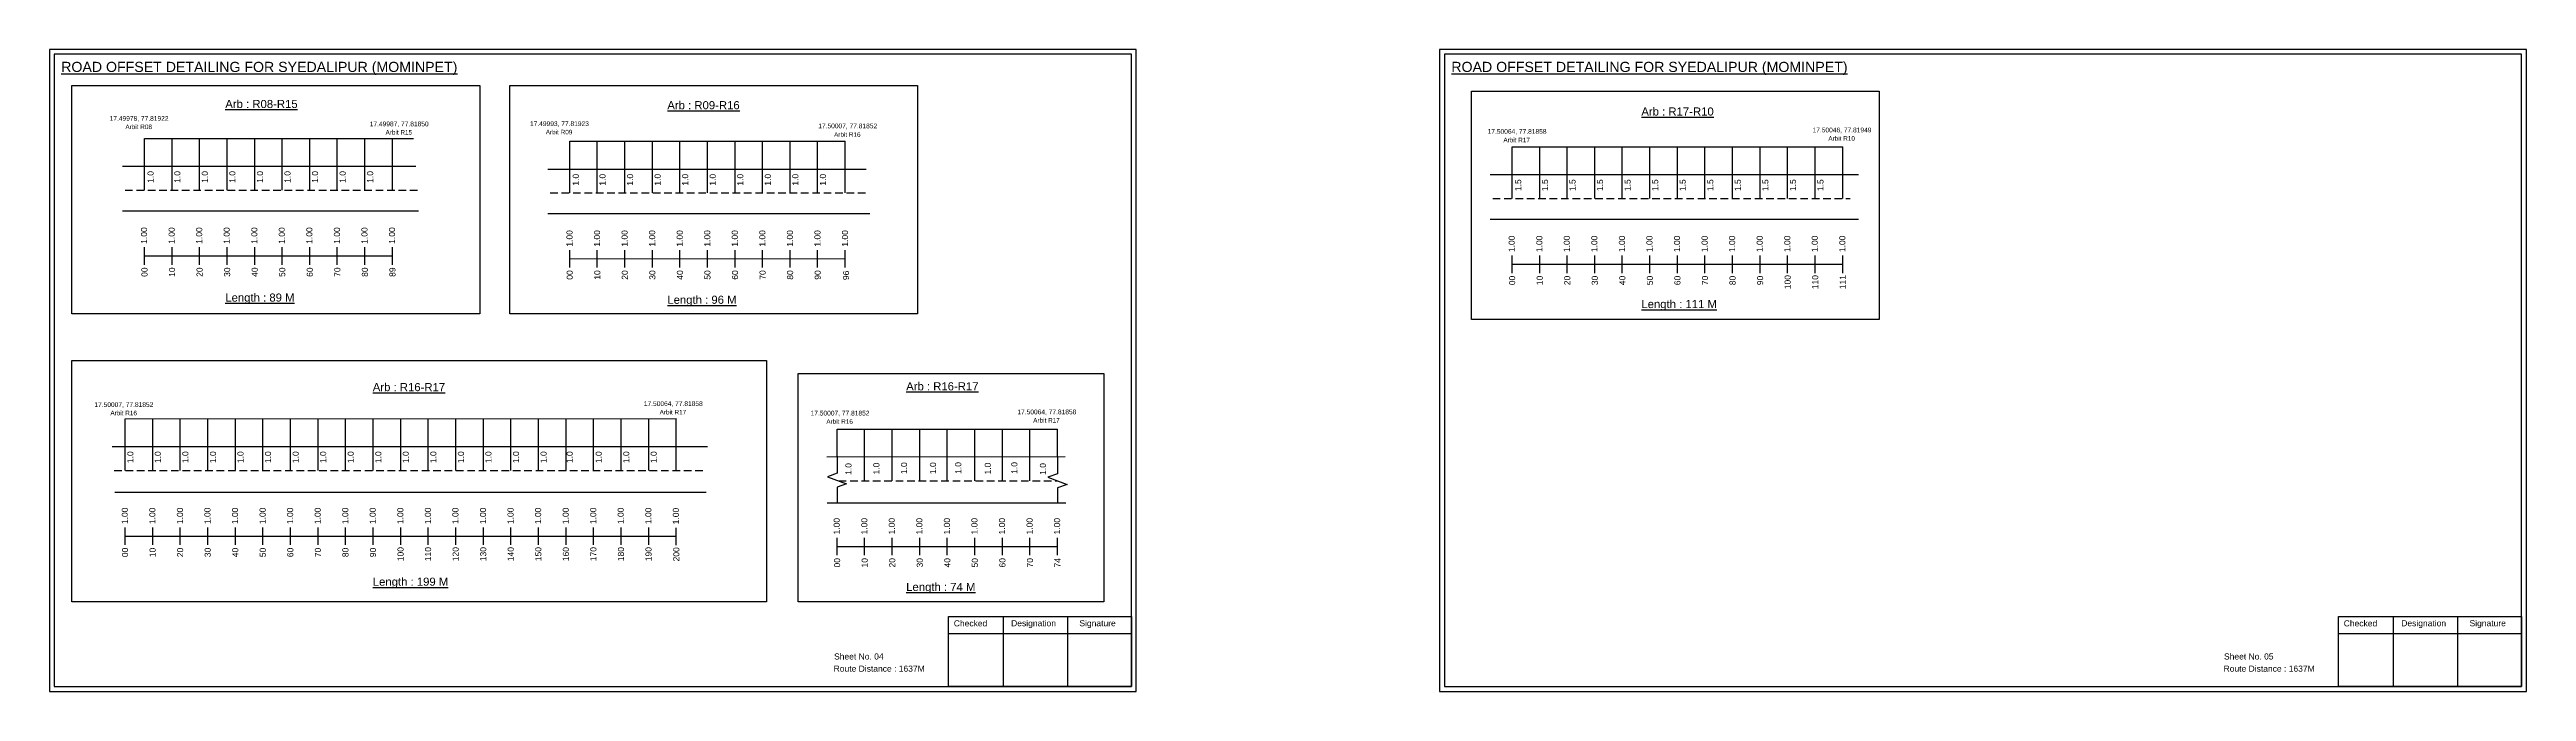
# Model space of a CAD drawing. Header units: inches. Extents: x 660 to 7040, y 655 to 1179.
# Drawn here: x 5817 to 7040, y 682 to 999 of the extents above; entities that cross this region are included whole.
import ezdxf

# ---------------------------------------------------------------- set-up
doc = ezdxf.new("R2010")
doc.units = ezdxf.units.IN
doc.header["$MEASUREMENT"] = 0
doc.linetypes.add('DASHED2', pattern=[0.375, 0.25, -0.125])
doc.layers.add('PDF_Geometry', color=7, linetype='Continuous')
doc.layers.add('PDF_Text', color=5, linetype='Continuous')
doc.styles.add('PDF Arial', font='arial.ttf')
doc.styles.get("Standard").update_dxf_attribs({"font": 'arial.ttf'})

msp = doc.modelspace()

# ---------------------------------------------------------------- linework, layer by layer
at = {"color": 5}
for p, q in [((5863.8, 954.9), (5996.6, 954.9)), ((6073.7, 953.6), (6209.7, 953.6)), ((6538.9, 950.9), (6702.1, 950.9)), ((5854.3, 816.6), (6126.3, 816.8)), ((6205.7, 811.6), (6314.5, 811.6))]:
    msp.add_line(p, q, dxfattribs=at)
for p, q in [((5863.8, 929.4), (5863.8, 954.9)), ((5877.4, 929.4), (5877.4, 954.9)), ((5891, 929.4), (5891, 954.9)), ((5904.6, 929.4), (5904.6, 954.9)), ((5918.2, 929.4), (5918.2, 954.9)), ((5931.8, 929.4), (5931.8, 954.9)), ((5945.4, 929.4), (5945.4, 954.9)), ((5959, 929.4), (5959, 954.9)), ((5972.6, 929.4), (5972.6, 954.9)), ((5986.2, 929.4), (5986.2, 954.9)), ((6073.7, 928.1), (6073.7, 953.6)), ((6087.3, 928.1), (6087.3, 953.6)), ((6100.9, 928.1), (6100.9, 953.6)), ((6114.5, 928.1), (6114.5, 953.6)), ((6128.1, 928.1), (6128.1, 953.6)), ((6141.7, 928.1), (6141.7, 953.6)), ((6155.3, 928.1), (6155.3, 953.6)), ((6168.9, 928.1), (6168.9, 953.6)), ((6182.5, 928.1), (6182.5, 953.6)), ((6196.1, 928.1), (6196.1, 953.6)), ((6209.7, 928.1), (6209.7, 953.6)), ((6538.9, 925.3), (6538.9, 950.9)), ((6552.5, 925.3), (6552.5, 950.9)), ((6566.1, 925.3), (6566.1, 950.9)), ((6579.7, 925.3), (6579.7, 950.9)), ((6593.3, 925.3), (6593.3, 950.9)), ((6606.9, 925.3), (6606.9, 950.9)), ((6620.5, 925.3), (6620.5, 950.9)), ((6634.1, 925.3), (6634.1, 950.9)), ((6647.7, 925.3), (6647.7, 950.9)), ((6661.3, 925.3), (6661.3, 950.9)), ((6674.9, 925.3), (6674.9, 950.9)), ((6688.5, 925.3), (6688.5, 950.9)), ((6702.1, 925.3), (6702.1, 950.9)), ((5852.9, 941.3), (5997.7, 941.3)), ((6062.9, 939.9), (6220, 939.9)), ((6528, 937.2), (6709.9, 937.2)), ((5999.1, 919.1), (5852.9, 919.1)), ((6221.8, 917.8), (6062.9, 917.8)), ((6709.9, 915), (6528, 915)), ((5854.3, 791.1), (5854.3, 816.7)), ((5867.9, 791.1), (5867.9, 816.7)), ((5881.5, 791.1), (5881.5, 816.7)), ((5895.1, 791.1), (5895.1, 816.7)), ((5908.7, 791.1), (5908.7, 816.7)), ((5922.3, 791.1), (5922.3, 816.7)), ((5935.9, 791.1), (5935.9, 816.7)), ((5949.5, 791.1), (5949.5, 816.7)), ((5963.1, 791.1), (5963.1, 816.7)), ((5976.7, 791.1), (5976.7, 816.7)), ((5990.3, 791.1), (5990.3, 816.7)), ((6003.9, 791.1), (6003.9, 816.7)), ((6017.5, 791.1), (6017.5, 816.7)), ((6031.1, 791.1), (6031.1, 816.7)), ((6044.7, 791.1), (6044.7, 816.7)), ((6058.3, 791.1), (6058.3, 816.7)), ((6071.9, 791.1), (6071.9, 816.7)), ((6085.5, 791.1), (6085.5, 816.7)), ((6099.1, 791.1), (6099.1, 816.7)), ((6112.7, 791.1), (6112.7, 816.7)), ((6126.3, 791.3), (6126.3, 816.8)), ((6205.7, 797.9), (6205.7, 811.6)), ((6219.3, 786), (6219.3, 811.6)), ((6232.9, 786), (6232.9, 811.6)), ((6246.5, 786), (6246.5, 811.6)), ((6260.1, 786), (6260.1, 811.6)), ((6273.7, 786), (6273.7, 811.6)), ((6287.3, 786), (6287.3, 811.6)), ((6300.9, 786), (6300.9, 811.6)), ((6314.5, 797.9), (6314.5, 811.6)), ((5847.8, 803), (6141.7, 803)), ((6200.7, 797.9), (6318.3, 798)), ((5849.1, 780.4), (6141.1, 780.4)), ((6200.8, 775.2), (6318.6, 775.2))]:
    msp.add_line(p, q)
at = {"linetype": 'DASHED2', "ltscale": 15}
for p, q in [((5854.2, 929.4), (5998.6, 929.4)), ((6064.1, 928.1), (6220, 928.1)), ((6529.3, 925.3), (6705.7, 925.3)), ((5848.8, 791.1), (6139.4, 791.2)), ((6206.5, 786), (6314.5, 786))]:
    msp.add_line(p, q, dxfattribs=at)
at = {"color": 217, "true_color": 0x93278f}
for p, q in [((5863.8, 892.7), (5863.8, 901.3)), ((5863.8, 897), (5986.2, 897)), ((5877.4, 892.7), (5877.4, 901.3)), ((5891, 892.7), (5891, 901.3)), ((5904.6, 892.7), (5904.6, 901.3)), ((5918.2, 892.7), (5918.2, 901.3)), ((5931.8, 892.7), (5931.8, 901.3)), ((5945.4, 892.7), (5945.4, 901.3)), ((5959, 892.7), (5959, 901.3)), ((5972.6, 892.7), (5972.6, 901.3)), ((5986.2, 892.7), (5986.2, 901.3)), ((6073.7, 891.4), (6073.7, 899.9)), ((6073.7, 895.6), (6209.7, 895.7)), ((6087.3, 891.4), (6087.3, 899.9)), ((6100.9, 891.4), (6100.9, 899.9)), ((6114.5, 891.4), (6114.5, 899.9)), ((6128.1, 891.4), (6128.1, 899.9)), ((6141.7, 891.4), (6141.7, 899.9)), ((6155.3, 891.4), (6155.3, 899.9)), ((6168.9, 891.4), (6168.9, 899.9)), ((6182.5, 891.4), (6182.5, 899.9)), ((6196.1, 891.4), (6196.1, 899.9)), ((6209.7, 891.4), (6209.7, 899.9)), ((6538.9, 888.6), (6538.9, 897.2)), ((6538.9, 892.9), (6702.1, 892.9)), ((6552.5, 888.6), (6552.5, 897.2)), ((6566.1, 888.6), (6566.1, 897.2)), ((6579.7, 888.6), (6579.7, 897.2)), ((6593.3, 888.6), (6593.3, 897.2)), ((6606.9, 888.6), (6606.9, 897.2)), ((6620.5, 888.6), (6620.5, 897.2)), ((6634.1, 888.6), (6634.1, 897.2)), ((6647.7, 888.6), (6647.7, 897.2)), ((6661.3, 888.6), (6661.3, 897.2)), ((6674.9, 888.6), (6674.9, 897.2)), ((6688.5, 888.6), (6688.5, 897.2)), ((6702.1, 888.6), (6702.1, 897.2)), ((5854.3, 754.4), (5854.3, 763)), ((5854.3, 758.7), (6126.3, 758.7)), ((5867.9, 754.4), (5867.9, 763)), ((5881.5, 754.4), (5881.5, 763)), ((5895.1, 754.4), (5895.1, 763)), ((5908.7, 754.4), (5908.7, 763)), ((5922.3, 754.4), (5922.3, 763)), ((5935.9, 754.4), (5935.9, 763)), ((5949.5, 754.4), (5949.5, 763)), ((5963.1, 754.4), (5963.1, 763)), ((5976.7, 754.4), (5976.7, 763)), ((5990.3, 754.4), (5990.3, 763)), ((6003.9, 754.4), (6003.9, 763)), ((6017.5, 754.4), (6017.5, 763)), ((6031.1, 754.4), (6031.1, 763)), ((6044.7, 754.4), (6044.7, 763)), ((6058.3, 754.4), (6058.3, 763)), ((6071.9, 754.4), (6071.9, 763)), ((6085.5, 754.4), (6085.5, 763)), ((6099.1, 754.4), (6099.1, 763)), ((6112.7, 754.4), (6112.7, 763)), ((6126.3, 754.3), (6126.3, 762.9)), ((6205.7, 749.4), (6205.7, 757.9)), ((6205.7, 753.6), (6314.5, 753.6)), ((6219.3, 749.4), (6219.3, 757.9)), ((6232.9, 749.4), (6232.9, 757.9)), ((6246.5, 749.4), (6246.5, 757.9)), ((6260.1, 749.4), (6260.1, 757.9)), ((6273.7, 749.4), (6273.7, 757.9)), ((6287.3, 749.4), (6287.3, 757.9)), ((6300.9, 749.4), (6300.9, 757.9)), ((6314.5, 749.4), (6314.5, 757.9))]:
    msp.add_line(p, q, dxfattribs=at)
for points in [[(5828, 981.1), (6029.3, 981.1), (6029.3, 868.4), (5828, 868.4)], [(6044.1, 981.1), (6245.4, 981.1), (6245.4, 868.4), (6044.1, 868.4)], [(6518.8, 978.3), (6720, 978.3), (6720, 865.7), (6518.8, 865.7)], [(5828, 845.4), (6170.9, 845.4), (6170.9, 726.4), (5828, 726.4)], [(6186.5, 839.1), (6337.3, 839.1), (6337.3, 726.4), (6186.5, 726.4)]]:
    msp.add_lwpolyline(points, close=True)
at = {"linetype": 'Continuous'}
for points in [[(6205.7, 798.2), (6205.7, 789.8), (6200.9, 788.1), (6210.4, 784.6), (6205.7, 782.9), (6205.7, 775.5)], [(6314.5, 797.9), (6314.5, 789.5), (6309.7, 787.8), (6319.2, 784.3), (6314.5, 782.6), (6314.5, 775.2)]]:
    msp.add_lwpolyline(points, dxfattribs=at)
at = {"layer": 'PDF_Geometry'}
for points in [[(5816.9, 998.9), (5816.9, 682.1), (6353.4, 682.1), (6353.4, 998.9)], [(5819.3, 996.5), (5819.3, 684.6), (6351, 684.6), (6351, 996.5)], [(6503.1, 998.9), (6503.1, 682.1), (7039.6, 682.1), (7039.6, 998.9)], [(6505.5, 996.5), (6505.5, 684.6), (7037.2, 684.6), (7037.2, 996.5)]]:
    msp.add_lwpolyline(points, close=True, dxfattribs=at)
at = {"layer": 'PDF_Geometry', "color": 242, "true_color": 0xcc1f26}
for points in [[(6351, 684.5), (6260.7, 684.5), (6260.7, 719.1), (6351, 719.1)], [(7037.2, 684.5), (6946.8, 684.5), (6946.8, 719.1), (7037.2, 719.1)]]:
    msp.add_lwpolyline(points, close=True, dxfattribs=at)
for points in [[(6260.7, 710.7), (6351, 710.7)], [(6287.6, 719.1), (6287.6, 684.5)], [(6319.4, 719.1), (6319.4, 684.5)], [(6946.8, 710.7), (7037.2, 710.7)], [(6973.8, 719.1), (6973.8, 684.5)], [(7005.5, 719.1), (7005.5, 684.5)]]:
    msp.add_lwpolyline(points, dxfattribs=at)

# ---------------------------------------------------------------- texts
at = {"color": 242, "true_color": 0xcd2027}
for s, height, p in [('%%UROAD OFFSET DETAILING FOR SYEDALIPUR (MOMINPET)', 5, (5822.7, 987.8)), ('%%UROAD OFFSET DETAILING FOR SYEDALIPUR (MOMINPET)', 5, (6508.9, 987.8)), ('%%UArb : R08-R15', 4, (5903.7, 970)), ('%%UArb : R09-R16', 4, (6121.9, 969.4)), ('%%UArb : R17-R10', 4, (6602.7, 966.3)), ('%%ULength : 89 M', 4, (5903.7, 874.5)), ('%%ULength : 96 M', 4, (6121.9, 873.4)), ('%%ULength : 111 M', 4, (6602.7, 871.3)), ('%%UArb : R16-R17', 4, (5976.5, 830.3)), ('%%UArb : R16-R17', 4, (6239.8, 830.7)), ('%%ULength : 199 M', 4, (5976.5, 734.3)), ('%%ULength : 74 M', 4, (6239.8, 731.7))]:
    msp.add_text(s, height=height, dxfattribs=at).set_placement(p)
at = {"color": 5}
for s, height, p in [('17.49978, 77.81922', 2.34, (5846.6, 963.7)), ('Arbit R08', 2.25, (5854.4, 959.6)), ('17.49987, 77.81850', 2.34, (5975, 961)), ('Arbit R15', 2.25, (5982.8, 956.9)), ('17.49993, 77.81923', 2.34, (6054.1, 961.1)), ('Arbit R09', 2.25, (6061.9, 957)), ('17.50007, 77.81852', 2.34, (6196.4, 960)), ('Arbit R16', 2.25, (6204.2, 955.8)), ('17.50064, 77.81858', 2.34, (6526.8, 957.3)), ('Arbit R17', 2.25, (6534.6, 953.1)), ('17.50046, 77.81949', 2.34, (6687.2, 958)), ('Arbit R10', 2.25, (6695, 953.9)), ('17.50007, 77.81852', 2.34, (5839.1, 822.5)), ('Arbit R16', 2.25, (5847, 818.4)), ('17.50064, 77.81858', 2.34, (6110.3, 823)), ('Arbit R17', 2.25, (6118.1, 818.8)), ('17.50007, 77.81852', 2.34, (6192.6, 818.3)), ('17.50064, 77.81858', 2.34, (6294.7, 818.9)), ('Arbit R16', 2.25, (6200.4, 814.2)), ('Arbit R17', 2.25, (6302.5, 814.8))]:
    msp.add_text(s, height=height, dxfattribs=at).set_placement(p)
for s, p in [('1.0', (5868.3, 933.1)), ('1.0', (5881.5, 933.1)), ('1.0', (5895.1, 933.1)), ('1.0', (5908.7, 933.1)), ('1.0', (5922.3, 933.1)), ('1.0', (5935.9, 933.1)), ('1.0', (5949.5, 933.1)), ('1.0', (5963.1, 933.1)), ('1.0', (5976.7, 933.1)), ('1.0', (6078.2, 931.7)), ('1.0', (6091.4, 931.7)), ('1.0', (6105, 931.7)), ('1.0', (6118.6, 931.7)), ('1.0', (6132.2, 931.7)), ('1.0', (6145.8, 931.7)), ('1.0', (6159.4, 931.7)), ('1.0', (6173, 931.7)), ('1.0', (6186.6, 931.7)), ('1.0', (6200.2, 931.7)), ('1.5', (6543.4, 929)), ('1.5', (6556.6, 929)), ('1.5', (6570.2, 929)), ('1.5', (6583.8, 929)), ('1.5', (6597.4, 929)), ('1.5', (6611, 929)), ('1.5', (6624.6, 929)), ('1.5', (6638.2, 929)), ('1.5', (6651.8, 929)), ('1.5', (6665.4, 929)), ('1.5', (6679, 929)), ('1.5', (6692.6, 929)), ('1.0', (5858.3, 794.8)), ('1.0', (5871.9, 794.8)), ('1.0', (5885.5, 794.8)), ('1.0', (5899.1, 794.8)), ('1.0', (5912.7, 794.8)), ('1.0', (5926.3, 794.8)), ('1.0', (5939.9, 794.8)), ('1.0', (5953.5, 794.8)), ('1.0', (5967.1, 794.8)), ('1.0', (5980.7, 794.8)), ('1.0', (5994.3, 794.8)), ('1.0', (6007.9, 794.8)), ('1.0', (6021.5, 794.8)), ('1.0', (6035.1, 794.8)), ('1.0', (6048.7, 794.8)), ('1.0', (6062.3, 794.8)), ('1.0', (6075.2, 794.8)), ('1.0', (6089.5, 794.8)), ('1.0', (6103.1, 794.8)), ('1.0', (6116.7, 794.8)), ('1.0', (6226.6, 789.2)), ('1.0', (6240.2, 789.4)), ('1.0', (6254.5, 789.4)), ('1.0', (6267, 789.5)), ('1.0', (6281.6, 789.2)), ('1.0', (6294.7, 789.5)), ('1.0', (6212.8, 789)), ('1.0', (6308.8, 789))]:
    msp.add_text(s, height=3, rotation=90).set_placement(p)
at = {"color": 217, "true_color": 0x93278f}
for s, p in [('1.00', (5865.1, 903)), ('1.00', (5878.7, 903)), ('1.00', (5892.3, 903)), ('1.00', (5905.9, 903)), ('1.00', (5919.5, 903)), ('1.00', (5933.1, 903)), ('1.00', (5946.7, 903)), ('1.00', (5960.3, 903)), ('1.00', (5973.9, 903)), ('1.00', (5987.5, 903)), ('1.00', (6075.1, 901.6)), ('1.00', (6088.7, 901.6)), ('1.00', (6102.3, 901.6)), ('1.00', (6115.9, 901.6)), ('1.00', (6129.5, 901.6)), ('1.00', (6143.1, 901.6)), ('1.00', (6156.7, 901.6)), ('1.00', (6170.3, 901.6)), ('1.00', (6183.9, 901.6)), ('1.00', (6197.5, 901.6)), ('1.00', (6211.1, 901.6)), ('1.00', (6540.2, 898.9)), ('1.00', (6553.8, 898.9)), ('1.00', (6567.4, 898.9)), ('1.00', (6581, 898.9)), ('1.00', (6594.6, 898.9)), ('1.00', (6608.2, 898.9)), ('1.00', (6621.8, 898.9)), ('1.00', (6635.4, 898.9)), ('1.00', (6649, 898.9)), ('1.00', (6662.6, 898.9)), ('1.00', (6676.2, 898.9)), ('1.00', (6689.8, 898.9)), ('1.00', (6703.4, 898.9)), ('00', (5865.3, 886.7)), ('10', (5878.9, 886.7)), ('20', (5892.5, 886.7)), ('30', (5906.1, 886.7)), ('40', (5919.7, 886.7)), ('50', (5933.3, 886.7)), ('60', (5946.9, 886.7)), ('70', (5960.5, 886.7)), ('80', (5974.1, 886.7)), ('89', (5987.7, 886.7)), ('00', (6075.2, 885.3)), ('10', (6088.8, 885.3)), ('20', (6102.4, 885.3)), ('30', (6116, 885.3)), ('40', (6129.6, 885.3)), ('50', (6143.2, 885.3)), ('60', (6156.8, 885.3)), ('70', (6170.4, 885.3)), ('80', (6184, 885.3)), ('90', (6197.6, 885.3)), ('96', (6211.6, 885.1)), ('00', (6540.4, 882.6)), ('10', (6554, 882.6)), ('20', (6567.6, 882.6)), ('30', (6581.2, 882.6)), ('40', (6594.8, 882.6)), ('50', (6608.4, 882.6)), ('60', (6622, 882.6)), ('70', (6635.6, 882.6)), ('80', (6649.2, 882.6)), ('90', (6662.8, 882.6)), ('100', (6676.4, 880.6)), ('110', (6690, 880.6)), ('111', (6703.6, 880.6)), ('1.00', (5855.6, 764.7)), ('1.00', (5869.2, 764.7)), ('1.00', (5882.8, 764.7)), ('1.00', (5896.4, 764.7)), ('1.00', (5910, 764.7)), ('1.00', (5923.6, 764.7)), ('1.00', (5937.2, 764.7)), ('1.00', (5950.8, 764.7)), ('1.00', (5964.4, 764.7)), ('1.00', (5978, 764.7)), ('1.00', (5991.6, 764.7)), ('1.00', (6005.2, 764.7)), ('1.00', (6018.8, 764.7)), ('1.00', (6032.4, 764.7)), ('1.00', (6046, 764.7)), ('1.00', (6059.6, 764.7)), ('1.00', (6073.2, 764.7)), ('1.00', (6086.8, 764.7)), ('1.00', (6100.4, 764.7)), ('1.00', (6114, 764.7)), ('1.00', (6127.6, 764.6)), ('1.00', (6207, 759.6)), ('1.00', (6220.6, 759.6)), ('1.00', (6234.2, 759.6)), ('1.00', (6247.8, 759.6)), ('1.00', (6261.4, 759.6)), ('1.00', (6275, 759.6)), ('1.00', (6288.6, 759.6)), ('1.00', (6302.2, 759.6)), ('1.00', (6315.8, 759.6)), ('00', (5855.7, 748.4)), ('10', (5869.3, 748.4)), ('20', (5882.9, 748.4)), ('30', (5896.5, 748.4)), ('40', (5910.1, 748.4)), ('50', (5923.7, 748.4)), ('60', (5937.3, 748.4)), ('70', (5950.9, 748.4)), ('80', (5964.5, 748.4)), ('90', (5978.1, 748.4)), ('100', (5991.7, 746.4)), ('110', (6005.3, 746.4)), ('120', (6018.9, 746.4)), ('130', (6032.5, 746.4)), ('140', (6046.1, 746.4)), ('150', (6059.7, 746.4)), ('160', (6073.3, 746.4)), ('170', (6086.9, 746.4)), ('180', (6100.5, 746.4)), ('190', (6114.1, 746.4)), ('200', (6127.8, 746.3)), ('00', (6207.2, 743.3)), ('10', (6220.8, 743.3)), ('20', (6234.4, 743.3)), ('30', (6248, 743.3)), ('40', (6261.6, 743.3)), ('50', (6275.2, 743.3)), ('60', (6288.8, 743.3)), ('70', (6302.4, 743.3)), ('74', (6316, 743.3))]:
    msp.add_text(s, height=3, rotation=90, dxfattribs=at).set_placement(p)
for s, p in [('Sheet No. 04', (6204.2, 697.9)), ('Sheet No. 05', (6890.3, 697.9)), ('Route Distance : 1637M', (6204, 691.9)), ('Route Distance : 1637M', (6890.1, 691.9))]:
    msp.add_text(s, height=3).set_placement(p)
at = {"layer": 'PDF_Text', "color": 7, "attachment_point": 7, "style": 'PDF Arial'}
for s, insert, char_height in [('Checked', (6263.3, 714.2), 3), ('Designation', (6291.6, 713.4), 3.001), ('Signature', (6325.3, 713.4), 3), ('Checked', (6949.4, 714.2), 3), ('Designation', (6977.8, 713.4), 3.001), ('Signature', (7011.5, 713.4), 3)]:
    msp.add_mtext(s, dxfattribs=dict(at, insert=insert, char_height=char_height))

doc.saveas('drawing.dxf')
